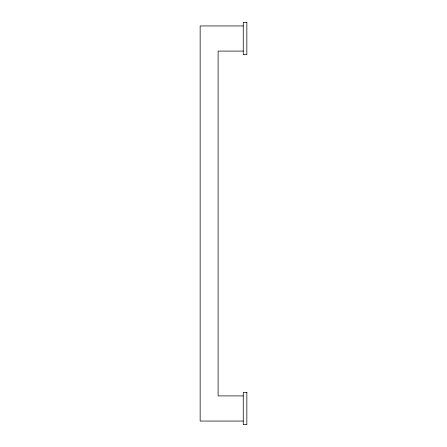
<?xml version="1.0" encoding="UTF-8"?>
<svg xmlns="http://www.w3.org/2000/svg" width="447" height="447" viewBox="0 0 447 447"><rect width="100%" height="100%" fill="white"/><g stroke="black" fill="none" stroke-linecap="round" stroke-linejoin="round"><path stroke-width="0.67" d="M243.257 25.943L200.15 25.943L200.15 421.057L243.257 421.057M243.257 51.087L218.114 51.087L218.114 395.913L243.257 395.913M246.85 22.35L243.257 22.35L243.257 54.679L246.85 54.679L246.85 22.35M246.85 392.321L243.257 392.321L243.257 424.65L246.85 424.65L246.85 392.321"/></g></svg>
